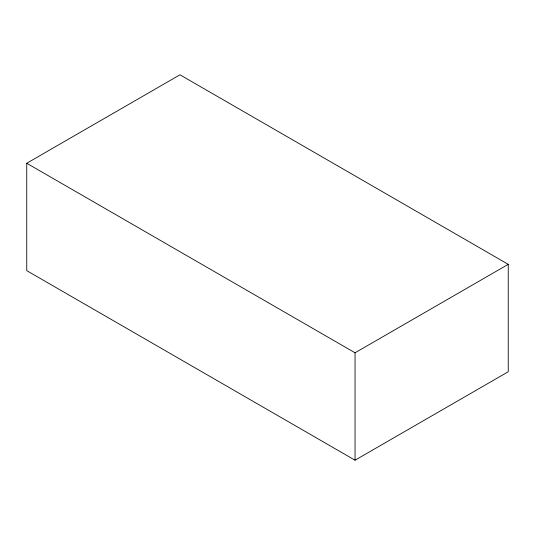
<?xml version="1.0" encoding="UTF-8"?>
<svg xmlns="http://www.w3.org/2000/svg" width="535" height="535" viewBox="0 0 535 535"><rect width="100%" height="100%" fill="white"/><g stroke="black" fill="none" stroke-linecap="round" stroke-linejoin="round"><path stroke-width="0.8" d="M26.75 163.255L179.954 74.8L508.25 264.343L508.25 371.745L355.046 460.2L26.75 270.656L26.75 163.255L355.046 352.792L508.25 264.343M355.046 352.792L355.046 460.2"/></g></svg>
